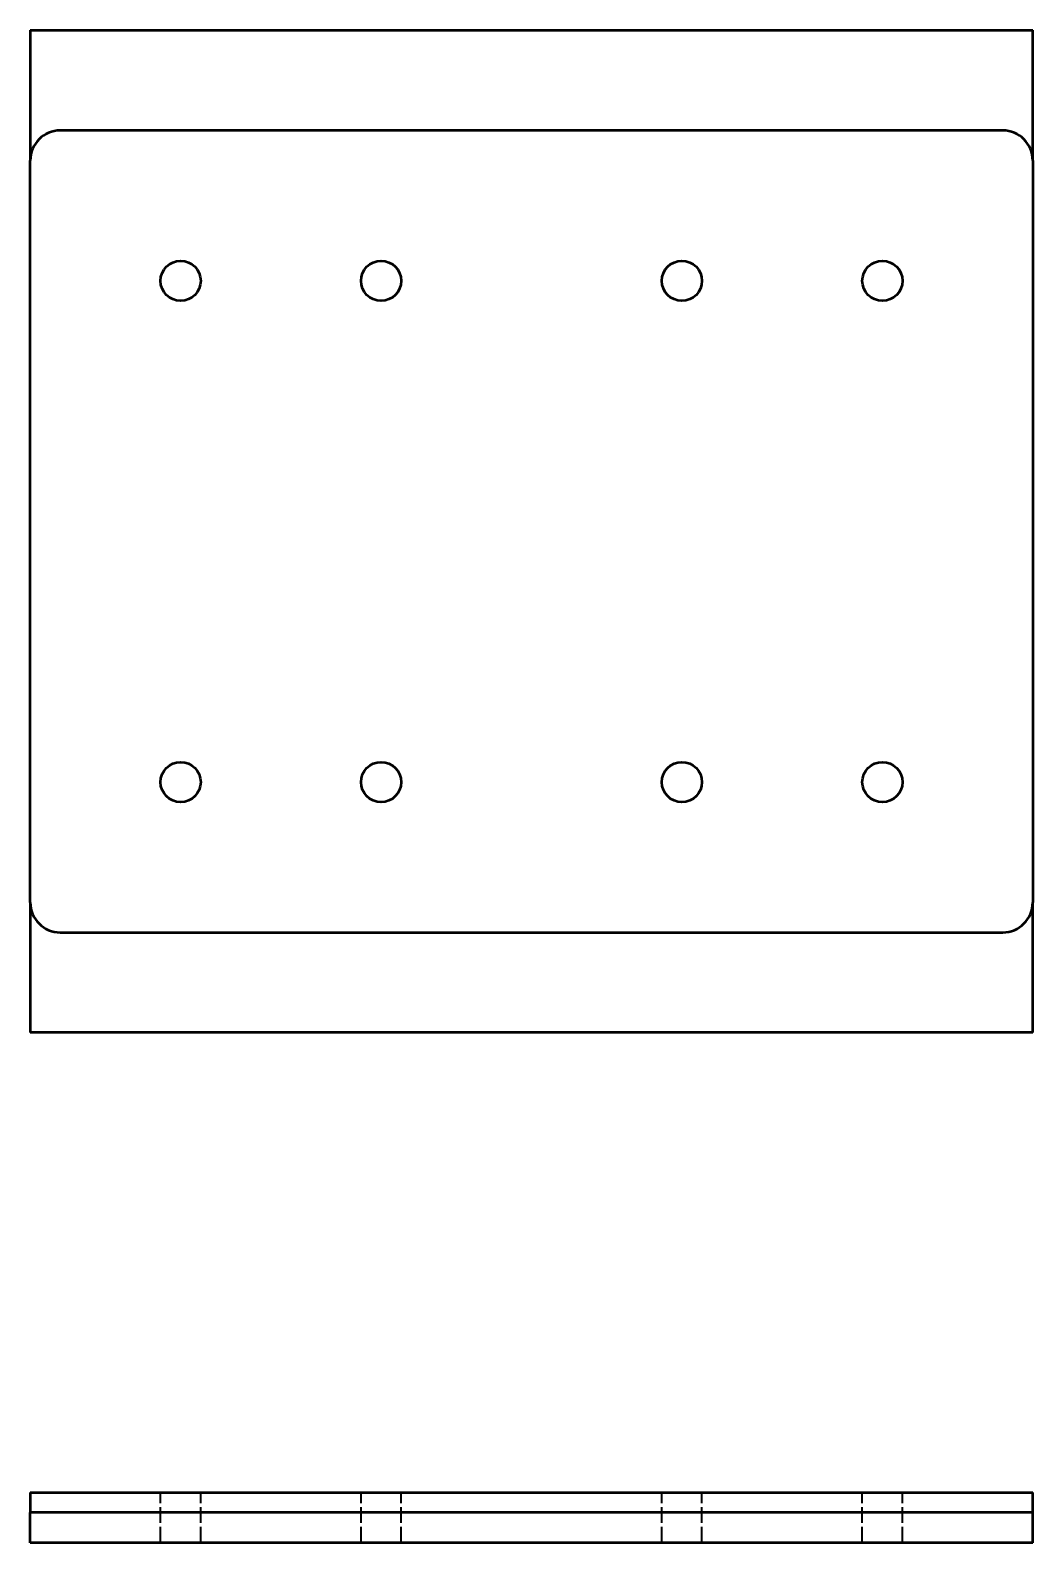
# Model space of a CAD drawing. Header units: millimetres. Extents: x 239 to 339, y 153 to 303.
import ezdxf

# ---------------------------------------------------------------- set-up
doc = ezdxf.new("R2010")
doc.units = ezdxf.units.MM
doc.linetypes.add('DASHED', pattern=[0.2067, 0.1654, -0.0413])
doc.layers.add('Hidden (ANSI)', color=7, linetype='DASHED', lineweight=35)
doc.layers.add('Visible (ANSI)', color=7, linetype='Continuous', lineweight=50)

msp = doc.modelspace()

# ---------------------------------------------------------------- linework, layer by layer
at = {"layer": 'Hidden (ANSI)', "ltscale": 9.523383}
for p, q in [((251.65, 152.51), (251.65, 157.51)), ((255.65, 152.51), (255.65, 157.51)), ((271.65, 152.51), (271.65, 157.51)), ((275.65, 152.51), (275.65, 157.51)), ((301.65, 152.51), (301.65, 157.51)), ((305.65, 152.51), (305.65, 157.51)), ((321.65, 152.51), (321.65, 157.51)), ((325.65, 152.51), (325.65, 157.51))]:
    msp.add_line(p, q, dxfattribs=at)
at = {"layer": 'Visible (ANSI)'}
for p, q in [((238.65, 303.39), (238.65, 290.39)), ((238.65, 303.39), (338.65, 303.39)), ((338.65, 290.39), (338.65, 303.39)), ((335.65, 293.39), (241.65, 293.39)), ((238.65, 216.39), (238.65, 290.39)), ((338.65, 290.39), (338.65, 216.39)), ((238.65, 216.39), (238.65, 203.39)), ((338.65, 203.39), (338.65, 216.39)), ((241.65, 213.39), (335.65, 213.39)), ((338.65, 203.39), (238.65, 203.39)), ((238.65, 157.51), (241.65, 157.51)), ((238.65, 157.51), (238.65, 155.51)), ((241.65, 157.51), (335.65, 157.51)), ((335.65, 157.51), (338.65, 157.51)), ((338.65, 155.51), (338.65, 157.51)), ((238.65, 152.51), (238.65, 155.51)), ((338.65, 155.51), (238.65, 155.51)), ((338.65, 152.51), (338.65, 155.51)), ((338.65, 152.51), (238.65, 152.51))]:
    msp.add_line(p, q, dxfattribs=at)
for centre in [(253.65, 278.39), (273.65, 278.39), (303.65, 278.39), (323.65, 278.39), (253.65, 228.39), (273.65, 228.39), (303.65, 228.39), (323.65, 228.39)]:
    msp.add_circle(centre, 2, dxfattribs=at)
for centre, start, end in [((241.65, 290.39), 90, 180), ((335.65, 290.39), 0, 90), ((241.65, 216.39), 180, 270), ((335.65, 216.39), 270, 0)]:
    msp.add_arc(centre, 3, start, end, dxfattribs=at)

doc.saveas('drawing.dxf')
